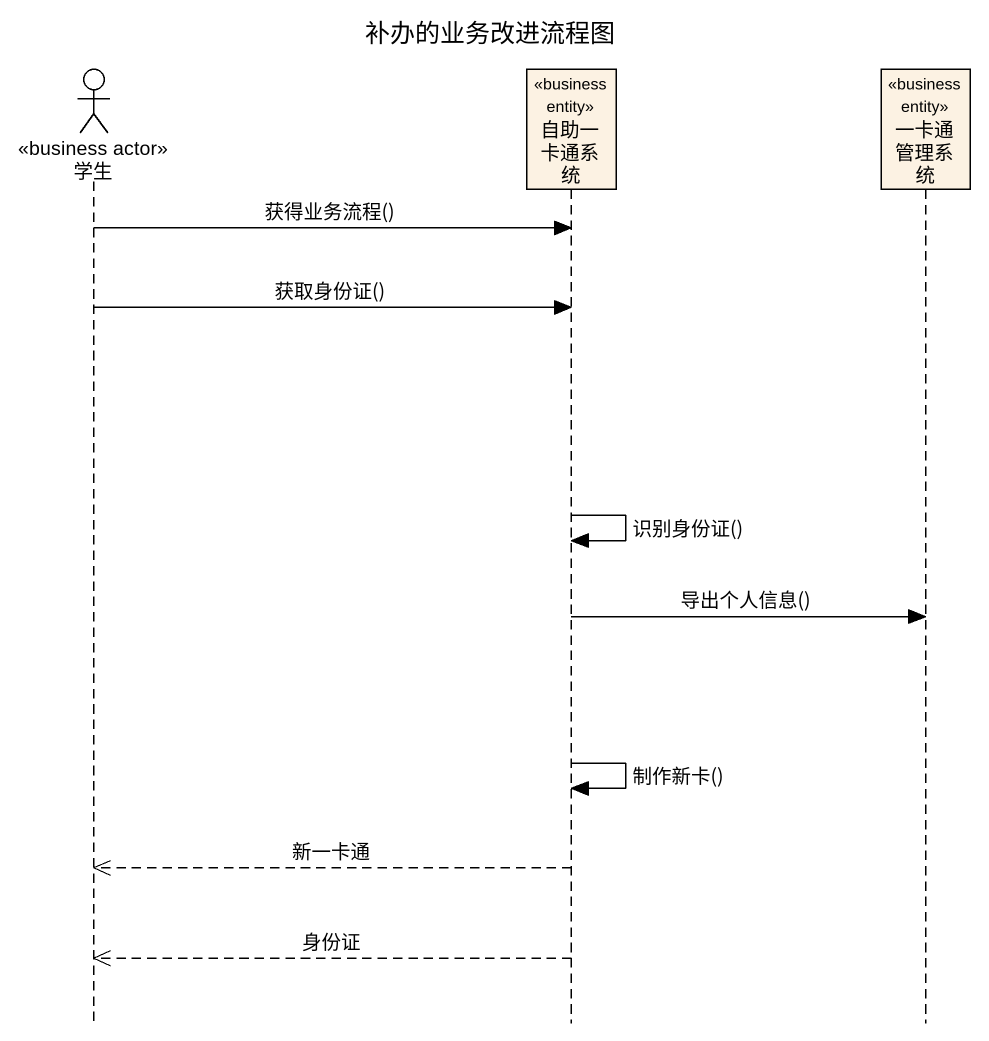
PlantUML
@startuml
title 补办的业务改进流程图
hide footbox
actor 学生 <<business actor>>
participant 自助一卡通系统 <<business entity>> #FCF2E3
participant 一卡通管理系统 <<business entity>> #FCF2E3

学生 -> 自助一卡通系统 : 获得业务流程()
学生 -> 自助一卡通系统 : 获取身份证()
自助一卡通系统 -> 自助一卡通系统 : 识别身份证()
自助一卡通系统 -> 一卡通管理系统 : 导出个人信息()
自助一卡通系统 -> 自助一卡通系统 : 制作新卡()
自助一卡通系统 -->> 学生 : 新一卡通
自助一卡通系统 -->> 学生 : 身份证
@enduml
